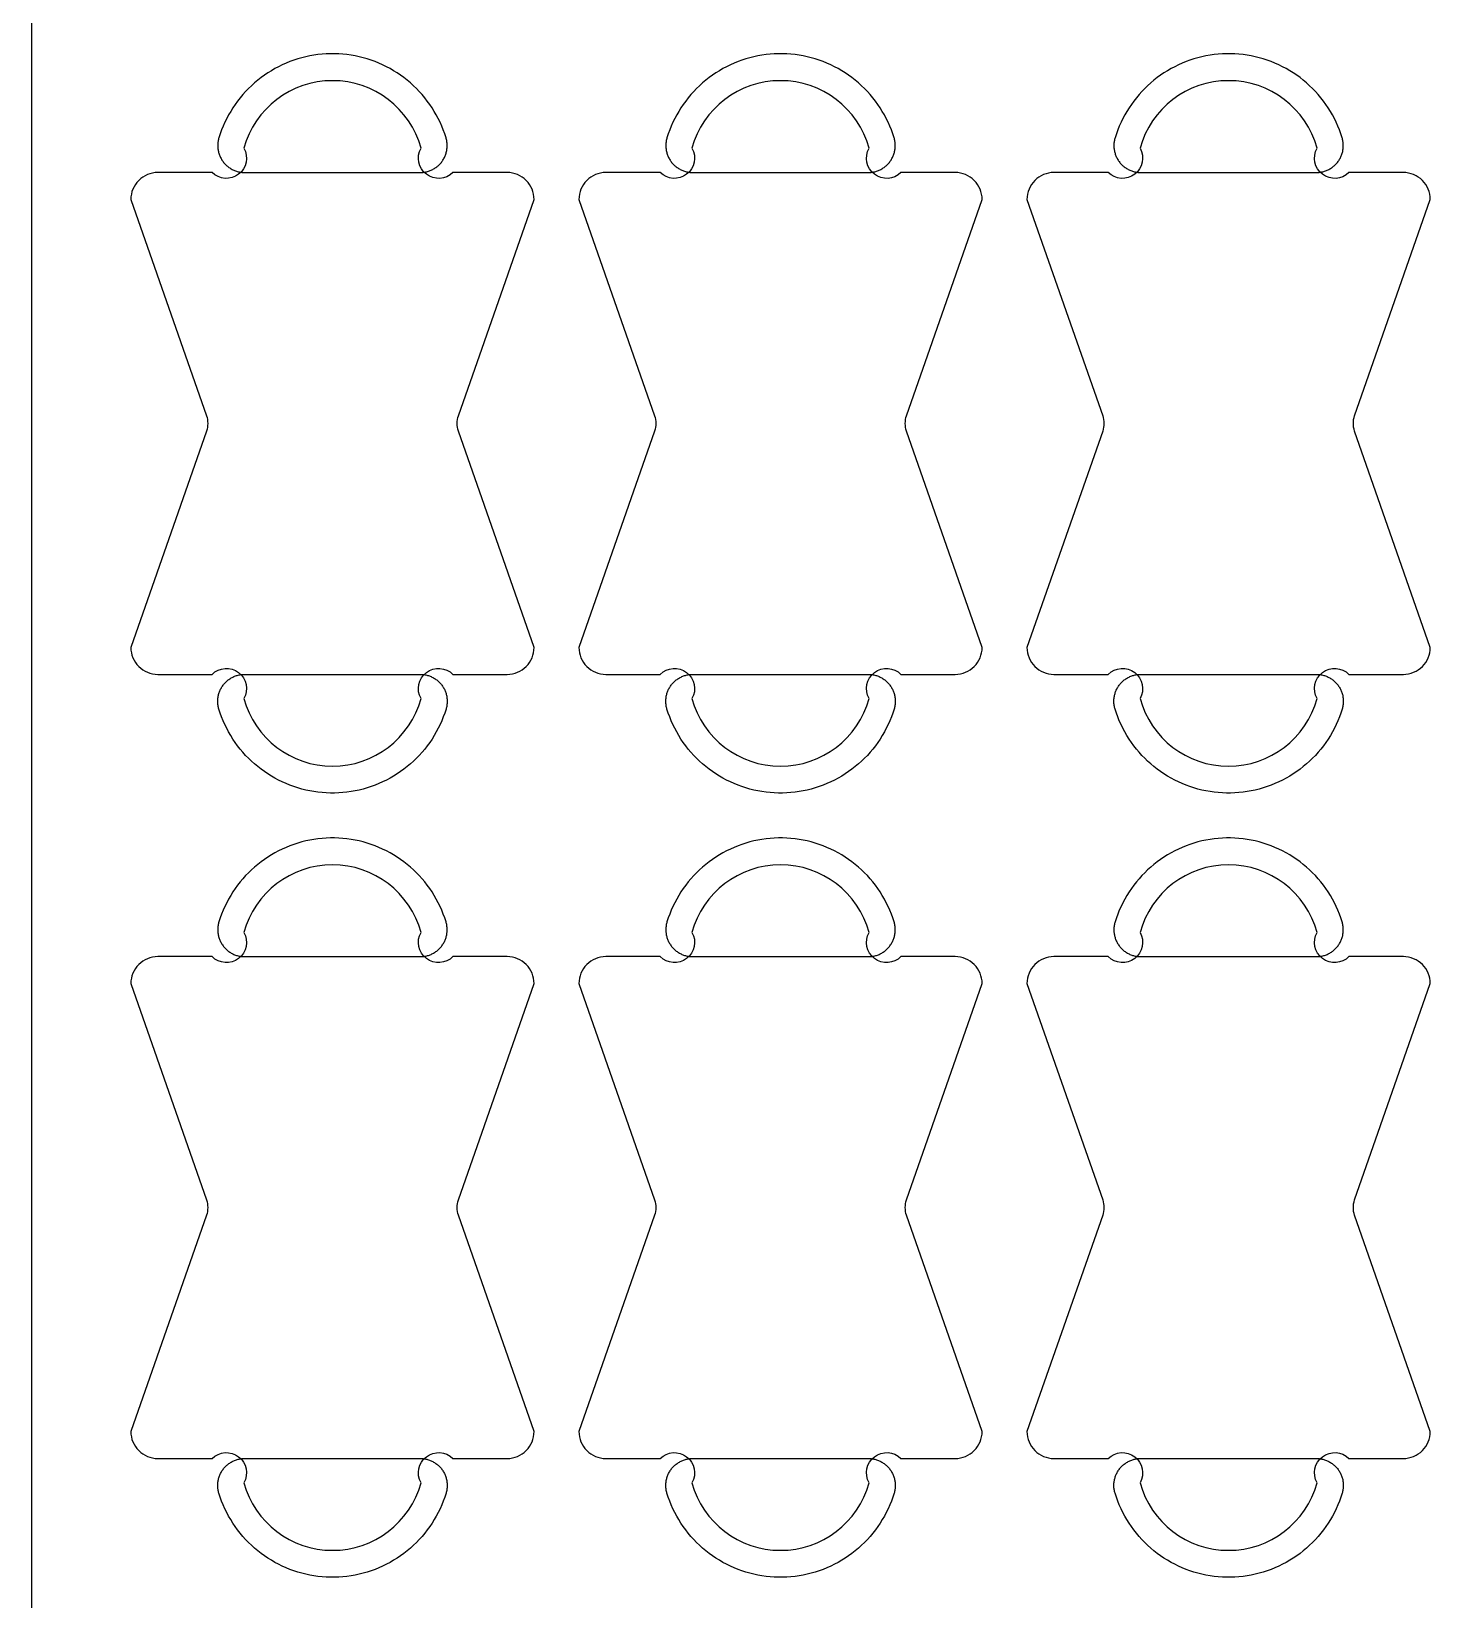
# Model space of a CAD drawing. Extents: x 0 to 2440, y -2 to 1220.
# Drawn here: x 0 to 317.2, y 522.5 to 872.5 of the extents above; entities that cross this region are included whole.
import ezdxf

# ---------------------------------------------------------------- set-up
doc = ezdxf.new("R2010")
doc.units = 0
for name, color, linetype in [('0_SHEET_SPRUCEPLY_2440X122', 1, 'CONTINUOUS'), ('4_ANYTOOL_CUTTHROUGH_OUTSI', 5, 'CONTINUOUS'), ('5_ANYTOOL_HALF_MILL_9MM_IN', 3, 'CONTINUOUS')]:
    doc.layers.add(name, color=color, linetype=linetype)

msp = doc.modelspace()

# ---------------------------------------------------------------- linework, layer by layer
at = {"layer": '0_SHEET_SPRUCEPLY_2440X122'}
msp.add_lwpolyline([(0, 1220), (0, 0), (2440, 0), (2440, 1220)], close=True, dxfattribs=at)
at = {"layer": '4_ANYTOOL_CUTTHROUGH_OUTSI'}
for points in [[(94.07, 729), (106.2, 729, 0.414214), (112.2, 735), (95.3, 783.28, -0.146089), (95.3, 786.72), (112.2, 835, 0.414214), (106.2, 841), (94.07, 841, -0.874623), (86.97, 846.41, 0.763104), (47.43, 846.41, -0.874623), (40.34, 841), (28.2, 841, 0.414214), (22.2, 835), (39.1, 786.72, -0.146089), (39.1, 783.28), (22.2, 735, 0.414214), (28.2, 729), (40.34, 729, -0.874623), (47.43, 723.59, 0.763104), (86.97, 723.59, -0.874623)], [(194.07, 729), (206.2, 729, 0.414214), (212.2, 735), (195.3, 783.28, -0.146089), (195.3, 786.72), (212.2, 835, 0.414214), (206.2, 841), (194.07, 841, -0.874623), (186.97, 846.41, 0.763104), (147.43, 846.41, -0.874623), (140.34, 841), (128.2, 841, 0.414214), (122.2, 835), (139.1, 786.72, -0.146089), (139.1, 783.28), (122.2, 735, 0.414214), (128.2, 729), (140.34, 729, -0.874623), (147.43, 723.59, 0.763104), (186.97, 723.59, -0.874623)], [(294.07, 729), (306.2, 729, 0.414214), (312.2, 735), (295.3, 783.28, -0.146089), (295.3, 786.72), (312.2, 835, 0.414214), (306.2, 841), (294.07, 841, -0.874623), (286.97, 846.41, 0.763104), (247.43, 846.41, -0.874623), (240.34, 841), (228.2, 841, 0.414214), (222.2, 835), (239.1, 786.72, -0.146089), (239.1, 783.28), (222.2, 735, 0.414214), (228.2, 729), (240.34, 729, -0.874623), (247.43, 723.59, 0.763104), (286.97, 723.59, -0.874623)], [(94.07, 554), (106.2, 554, 0.414214), (112.2, 560), (95.3, 608.28, -0.146089), (95.3, 611.72), (112.2, 660, 0.414214), (106.2, 666), (94.07, 666, -0.874623), (86.97, 671.41, 0.763104), (47.43, 671.41, -0.874623), (40.34, 666), (28.2, 666, 0.414214), (22.2, 660), (39.1, 611.72, -0.146089), (39.1, 608.28), (22.2, 560, 0.414214), (28.2, 554), (40.34, 554, -0.874623), (47.43, 548.59, 0.763104), (86.97, 548.59, -0.874623)], [(194.07, 554), (206.2, 554, 0.414214), (212.2, 560), (195.3, 608.28, -0.146089), (195.3, 611.72), (212.2, 660, 0.414214), (206.2, 666), (194.07, 666, -0.874623), (186.97, 671.41, 0.763104), (147.43, 671.41, -0.874623), (140.34, 666), (128.2, 666, 0.414214), (122.2, 660), (139.1, 611.72, -0.146089), (139.1, 608.28), (122.2, 560, 0.414214), (128.2, 554), (140.34, 554, -0.874623), (147.43, 548.59, 0.763104), (186.97, 548.59, -0.874623)], [(294.07, 554), (306.2, 554, 0.414214), (312.2, 560), (295.3, 608.28, -0.146089), (295.3, 611.72), (312.2, 660, 0.414214), (306.2, 666), (294.07, 666, -0.874623), (286.97, 671.41, 0.763104), (247.43, 671.41, -0.874623), (240.34, 666), (228.2, 666, 0.414214), (222.2, 660), (239.1, 611.72, -0.146089), (239.1, 608.28), (222.2, 560, 0.414214), (228.2, 554), (240.34, 554, -0.874623), (247.43, 548.59, 0.763104), (286.97, 548.59, -0.874623)]]:
    msp.add_lwpolyline(points, format="xyb", close=True, dxfattribs=at)
at = {"layer": '5_ANYTOOL_HALF_MILL_9MM_IN'}
for points in [[(41.86, 848.76), (41.8, 848.56), (41.75, 848.36), (41.71, 848.15), (41.67, 847.95), (41.65, 847.74), (41.62, 847.54), (41.61, 847.33), (41.6, 847.12), (41.6, 846.91), (41.61, 846.71), (41.62, 846.5), (41.64, 846.29), (41.67, 846.09), (41.7, 845.88), (41.75, 845.68), (41.8, 845.48), (41.85, 845.28), (41.91, 845.08), (41.98, 844.89), (42.06, 844.69), (42.14, 844.5), (42.23, 844.32), (42.33, 844.13), (42.43, 843.95), (42.54, 843.77), (42.66, 843.6), (42.78, 843.43), (42.9, 843.27), (43.03, 843.11), (43.17, 842.95), (43.31, 842.8), (43.46, 842.65), (43.61, 842.51), (43.77, 842.38), (43.93, 842.25), (44.1, 842.13), (44.27, 842.01), (44.45, 841.9), (44.62, 841.79), (44.81, 841.69), (44.99, 841.6), (45.18, 841.51), (45.37, 841.43), (45.57, 841.36), (45.76, 841.29), (45.96, 841.23), (46.16, 841.18), (46.36, 841.13), (46.57, 841.09), (46.77, 841.06), (46.98, 841.03), (47.18, 841.01), (47.39, 841), (47.6, 841), (86.8, 841), (87.01, 841), (87.22, 841.01), (87.43, 841.03), (87.63, 841.06), (87.84, 841.09), (88.04, 841.13), (88.24, 841.18), (88.44, 841.23), (88.64, 841.29), (88.84, 841.36), (89.03, 841.43), (89.22, 841.51), (89.41, 841.6), (89.6, 841.69), (89.78, 841.79), (89.96, 841.9), (90.13, 842.01), (90.3, 842.13), (90.47, 842.25), (90.63, 842.38), (90.79, 842.51), (90.94, 842.65), (91.09, 842.8), (91.23, 842.95), (91.37, 843.11), (91.5, 843.27), (91.63, 843.43), (91.75, 843.6), (91.86, 843.77), (91.97, 843.95), (92.07, 844.13), (92.17, 844.32), (92.26, 844.5), (92.34, 844.69), (92.42, 844.89), (92.49, 845.08), (92.55, 845.28), (92.61, 845.48), (92.66, 845.68), (92.7, 845.88), (92.73, 846.09), (92.76, 846.29), (92.78, 846.5), (92.8, 846.71), (92.8, 846.91), (92.8, 847.12), (92.79, 847.33), (92.78, 847.54), (92.76, 847.74), (92.73, 847.95), (92.69, 848.15), (92.65, 848.36), (92.6, 848.56), (92.54, 848.76), (92.26, 849.64), (91.94, 850.5), (91.59, 851.36), (91.22, 852.21), (90.81, 853.04), (90.38, 853.85), (89.91, 854.65), (89.42, 855.44), (88.91, 856.21), (88.36, 856.95), (87.79, 857.68), (87.2, 858.39), (86.58, 859.08), (85.94, 859.74), (85.27, 860.38), (84.58, 861), (83.87, 861.6), (83.15, 862.17), (82.4, 862.71), (81.63, 863.23), (80.85, 863.72), (80.05, 864.18), (79.23, 864.61), (78.4, 865.02), (77.55, 865.39), (76.7, 865.74), (75.83, 866.06), (74.95, 866.34), (74.06, 866.6), (73.16, 866.82), (72.26, 867.01), (71.35, 867.17), (70.43, 867.3), (69.51, 867.4), (68.59, 867.46), (67.66, 867.5), (66.74, 867.5), (65.81, 867.46), (64.89, 867.4), (63.97, 867.3), (63.06, 867.17), (62.15, 867.01), (61.24, 866.82), (60.34, 866.6), (59.46, 866.34), (58.58, 866.06), (57.71, 865.74), (56.85, 865.39), (56, 865.02), (55.17, 864.61), (54.36, 864.18), (53.56, 863.72), (52.77, 863.23), (52.01, 862.71), (51.26, 862.17), (50.53, 861.6), (49.82, 861), (49.13, 860.38), (48.47, 859.74), (47.82, 859.08), (47.21, 858.39), (46.61, 857.68), (46.04, 856.95), (45.5, 856.21), (44.98, 855.44), (44.49, 854.65), (44.03, 853.85), (43.59, 853.04), (43.19, 852.21), (42.81, 851.36), (42.46, 850.5), (42.15, 849.64)], [(141.86, 848.76), (141.8, 848.56), (141.75, 848.36), (141.71, 848.15), (141.67, 847.95), (141.65, 847.74), (141.62, 847.54), (141.61, 847.33), (141.6, 847.12), (141.6, 846.91), (141.61, 846.71), (141.62, 846.5), (141.64, 846.29), (141.67, 846.09), (141.7, 845.88), (141.75, 845.68), (141.8, 845.48), (141.85, 845.28), (141.91, 845.08), (141.98, 844.89), (142.06, 844.69), (142.14, 844.5), (142.23, 844.32), (142.33, 844.13), (142.43, 843.95), (142.54, 843.77), (142.66, 843.6), (142.78, 843.43), (142.9, 843.27), (143.03, 843.11), (143.17, 842.95), (143.31, 842.8), (143.46, 842.65), (143.61, 842.51), (143.77, 842.38), (143.93, 842.25), (144.1, 842.13), (144.27, 842.01), (144.45, 841.9), (144.62, 841.79), (144.81, 841.69), (144.99, 841.6), (145.18, 841.51), (145.37, 841.43), (145.57, 841.36), (145.76, 841.29), (145.96, 841.23), (146.16, 841.18), (146.36, 841.13), (146.57, 841.09), (146.77, 841.06), (146.98, 841.03), (147.18, 841.01), (147.39, 841), (147.6, 841), (186.8, 841), (187.01, 841), (187.22, 841.01), (187.43, 841.03), (187.63, 841.06), (187.84, 841.09), (188.04, 841.13), (188.24, 841.18), (188.44, 841.23), (188.64, 841.29), (188.84, 841.36), (189.03, 841.43), (189.22, 841.51), (189.41, 841.6), (189.6, 841.69), (189.78, 841.79), (189.96, 841.9), (190.13, 842.01), (190.3, 842.13), (190.47, 842.25), (190.63, 842.38), (190.79, 842.51), (190.94, 842.65), (191.09, 842.8), (191.23, 842.95), (191.37, 843.11), (191.5, 843.27), (191.63, 843.43), (191.75, 843.6), (191.86, 843.77), (191.97, 843.95), (192.07, 844.13), (192.17, 844.32), (192.26, 844.5), (192.34, 844.69), (192.42, 844.89), (192.49, 845.08), (192.55, 845.28), (192.61, 845.48), (192.66, 845.68), (192.7, 845.88), (192.73, 846.09), (192.76, 846.29), (192.78, 846.5), (192.8, 846.71), (192.8, 846.91), (192.8, 847.12), (192.79, 847.33), (192.78, 847.54), (192.76, 847.74), (192.73, 847.95), (192.69, 848.15), (192.65, 848.36), (192.6, 848.56), (192.54, 848.76), (192.26, 849.64), (191.94, 850.5), (191.59, 851.36), (191.22, 852.21), (190.81, 853.04), (190.38, 853.85), (189.91, 854.65), (189.42, 855.44), (188.91, 856.21), (188.36, 856.95), (187.79, 857.68), (187.2, 858.39), (186.58, 859.08), (185.94, 859.74), (185.27, 860.38), (184.58, 861), (183.87, 861.6), (183.15, 862.17), (182.4, 862.71), (181.63, 863.23), (180.85, 863.72), (180.05, 864.18), (179.23, 864.61), (178.4, 865.02), (177.55, 865.39), (176.7, 865.74), (175.83, 866.06), (174.95, 866.34), (174.06, 866.6), (173.16, 866.82), (172.26, 867.01), (171.35, 867.17), (170.43, 867.3), (169.51, 867.4), (168.59, 867.46), (167.66, 867.5), (166.74, 867.5), (165.81, 867.46), (164.89, 867.4), (163.97, 867.3), (163.06, 867.17), (162.15, 867.01), (161.24, 866.82), (160.34, 866.6), (159.46, 866.34), (158.58, 866.06), (157.71, 865.74), (156.85, 865.39), (156, 865.02), (155.17, 864.61), (154.36, 864.18), (153.56, 863.72), (152.77, 863.23), (152.01, 862.71), (151.26, 862.17), (150.53, 861.6), (149.82, 861), (149.13, 860.38), (148.47, 859.74), (147.82, 859.08), (147.21, 858.39), (146.61, 857.68), (146.04, 856.95), (145.5, 856.21), (144.98, 855.44), (144.49, 854.65), (144.03, 853.85), (143.59, 853.04), (143.19, 852.21), (142.81, 851.36), (142.46, 850.5), (142.15, 849.64)], [(241.86, 848.76), (241.8, 848.56), (241.75, 848.36), (241.71, 848.15), (241.67, 847.95), (241.65, 847.74), (241.62, 847.54), (241.61, 847.33), (241.6, 847.12), (241.6, 846.91), (241.61, 846.71), (241.62, 846.5), (241.64, 846.29), (241.67, 846.09), (241.7, 845.88), (241.75, 845.68), (241.8, 845.48), (241.85, 845.28), (241.91, 845.08), (241.98, 844.89), (242.06, 844.69), (242.14, 844.5), (242.23, 844.32), (242.33, 844.13), (242.43, 843.95), (242.54, 843.77), (242.66, 843.6), (242.78, 843.43), (242.9, 843.27), (243.03, 843.11), (243.17, 842.95), (243.31, 842.8), (243.46, 842.65), (243.61, 842.51), (243.77, 842.38), (243.93, 842.25), (244.1, 842.13), (244.27, 842.01), (244.45, 841.9), (244.62, 841.79), (244.81, 841.69), (244.99, 841.6), (245.18, 841.51), (245.37, 841.43), (245.57, 841.36), (245.76, 841.29), (245.96, 841.23), (246.16, 841.18), (246.36, 841.13), (246.57, 841.09), (246.77, 841.06), (246.98, 841.03), (247.18, 841.01), (247.39, 841), (247.6, 841), (286.8, 841), (287.01, 841), (287.22, 841.01), (287.43, 841.03), (287.63, 841.06), (287.84, 841.09), (288.04, 841.13), (288.24, 841.18), (288.44, 841.23), (288.64, 841.29), (288.84, 841.36), (289.03, 841.43), (289.22, 841.51), (289.41, 841.6), (289.6, 841.69), (289.78, 841.79), (289.96, 841.9), (290.13, 842.01), (290.3, 842.13), (290.47, 842.25), (290.63, 842.38), (290.79, 842.51), (290.94, 842.65), (291.09, 842.8), (291.23, 842.95), (291.37, 843.11), (291.5, 843.27), (291.63, 843.43), (291.75, 843.6), (291.86, 843.77), (291.97, 843.95), (292.07, 844.13), (292.17, 844.32), (292.26, 844.5), (292.34, 844.69), (292.42, 844.89), (292.49, 845.08), (292.55, 845.28), (292.61, 845.48), (292.66, 845.68), (292.7, 845.88), (292.73, 846.09), (292.76, 846.29), (292.78, 846.5), (292.8, 846.71), (292.8, 846.91), (292.8, 847.12), (292.79, 847.33), (292.78, 847.54), (292.76, 847.74), (292.73, 847.95), (292.69, 848.15), (292.65, 848.36), (292.6, 848.56), (292.54, 848.76), (292.26, 849.64), (291.94, 850.5), (291.59, 851.36), (291.22, 852.21), (290.81, 853.04), (290.38, 853.85), (289.91, 854.65), (289.42, 855.44), (288.91, 856.21), (288.36, 856.95), (287.79, 857.68), (287.2, 858.39), (286.58, 859.08), (285.94, 859.74), (285.27, 860.38), (284.58, 861), (283.87, 861.6), (283.15, 862.17), (282.4, 862.71), (281.63, 863.23), (280.85, 863.72), (280.05, 864.18), (279.23, 864.61), (278.4, 865.02), (277.55, 865.39), (276.7, 865.74), (275.83, 866.06), (274.95, 866.34), (274.06, 866.6), (273.16, 866.82), (272.26, 867.01), (271.35, 867.17), (270.43, 867.3), (269.51, 867.4), (268.59, 867.46), (267.66, 867.5), (266.74, 867.5), (265.81, 867.46), (264.89, 867.4), (263.97, 867.3), (263.06, 867.17), (262.15, 867.01), (261.24, 866.82), (260.34, 866.6), (259.46, 866.34), (258.58, 866.06), (257.71, 865.74), (256.85, 865.39), (256, 865.02), (255.17, 864.61), (254.36, 864.18), (253.56, 863.72), (252.77, 863.23), (252.01, 862.71), (251.26, 862.17), (250.53, 861.6), (249.82, 861), (249.13, 860.38), (248.47, 859.74), (247.82, 859.08), (247.21, 858.39), (246.61, 857.68), (246.04, 856.95), (245.5, 856.21), (244.98, 855.44), (244.49, 854.65), (244.03, 853.85), (243.59, 853.04), (243.19, 852.21), (242.81, 851.36), (242.46, 850.5), (242.15, 849.64)], [(41.86, 721.24), (41.8, 721.44), (41.75, 721.64), (41.71, 721.85), (41.67, 722.05), (41.65, 722.26), (41.62, 722.46), (41.61, 722.67), (41.6, 722.88), (41.6, 723.09), (41.61, 723.29), (41.62, 723.5), (41.64, 723.71), (41.67, 723.91), (41.7, 724.12), (41.75, 724.32), (41.8, 724.52), (41.85, 724.72), (41.91, 724.92), (41.98, 725.11), (42.06, 725.31), (42.14, 725.5), (42.23, 725.68), (42.33, 725.87), (42.43, 726.05), (42.54, 726.23), (42.66, 726.4), (42.78, 726.57), (42.9, 726.73), (43.03, 726.89), (43.17, 727.05), (43.31, 727.2), (43.46, 727.35), (43.61, 727.49), (43.77, 727.62), (43.93, 727.75), (44.1, 727.87), (44.27, 727.99), (44.45, 728.1), (44.62, 728.21), (44.81, 728.31), (44.99, 728.4), (45.18, 728.49), (45.37, 728.57), (45.57, 728.64), (45.76, 728.71), (45.96, 728.77), (46.16, 728.82), (46.36, 728.87), (46.57, 728.91), (46.77, 728.94), (46.98, 728.97), (47.18, 728.99), (47.39, 729), (47.6, 729), (86.8, 729), (87.01, 729), (87.22, 728.99), (87.43, 728.97), (87.63, 728.94), (87.84, 728.91), (88.04, 728.87), (88.24, 728.82), (88.44, 728.77), (88.64, 728.71), (88.84, 728.64), (89.03, 728.57), (89.22, 728.49), (89.41, 728.4), (89.6, 728.31), (89.78, 728.21), (89.96, 728.1), (90.13, 727.99), (90.3, 727.87), (90.47, 727.75), (90.63, 727.62), (90.79, 727.49), (90.94, 727.35), (91.09, 727.2), (91.23, 727.05), (91.37, 726.89), (91.5, 726.73), (91.63, 726.57), (91.75, 726.4), (91.86, 726.23), (91.97, 726.05), (92.07, 725.87), (92.17, 725.68), (92.26, 725.5), (92.34, 725.31), (92.42, 725.11), (92.49, 724.92), (92.55, 724.72), (92.61, 724.52), (92.66, 724.32), (92.7, 724.12), (92.73, 723.91), (92.76, 723.71), (92.78, 723.5), (92.8, 723.29), (92.8, 723.09), (92.8, 722.88), (92.79, 722.67), (92.78, 722.46), (92.76, 722.26), (92.73, 722.05), (92.69, 721.85), (92.65, 721.64), (92.6, 721.44), (92.54, 721.24), (92.26, 720.36), (91.94, 719.5), (91.59, 718.64), (91.22, 717.79), (90.81, 716.96), (90.38, 716.15), (89.91, 715.35), (89.42, 714.56), (88.91, 713.79), (88.36, 713.05), (87.79, 712.32), (87.2, 711.61), (86.58, 710.92), (85.94, 710.26), (85.27, 709.62), (84.58, 709), (83.87, 708.4), (83.15, 707.83), (82.4, 707.29), (81.63, 706.77), (80.85, 706.28), (80.05, 705.82), (79.23, 705.39), (78.4, 704.98), (77.55, 704.61), (76.7, 704.26), (75.83, 703.94), (74.95, 703.66), (74.06, 703.4), (73.16, 703.18), (72.26, 702.99), (71.35, 702.83), (70.43, 702.7), (69.51, 702.6), (68.59, 702.54), (67.66, 702.5), (66.74, 702.5), (65.81, 702.54), (64.89, 702.6), (63.97, 702.7), (63.06, 702.83), (62.15, 702.99), (61.24, 703.18), (60.34, 703.4), (59.46, 703.66), (58.58, 703.94), (57.71, 704.26), (56.85, 704.61), (56, 704.98), (55.17, 705.39), (54.36, 705.82), (53.56, 706.28), (52.77, 706.77), (52.01, 707.29), (51.26, 707.83), (50.53, 708.4), (49.82, 709), (49.13, 709.62), (48.47, 710.26), (47.82, 710.92), (47.21, 711.61), (46.61, 712.32), (46.04, 713.05), (45.5, 713.79), (44.98, 714.56), (44.49, 715.35), (44.03, 716.15), (43.59, 716.96), (43.19, 717.79), (42.81, 718.64), (42.46, 719.5), (42.15, 720.36)], [(141.86, 721.24), (141.8, 721.44), (141.75, 721.64), (141.71, 721.85), (141.67, 722.05), (141.65, 722.26), (141.62, 722.46), (141.61, 722.67), (141.6, 722.88), (141.6, 723.09), (141.61, 723.29), (141.62, 723.5), (141.64, 723.71), (141.67, 723.91), (141.7, 724.12), (141.75, 724.32), (141.8, 724.52), (141.85, 724.72), (141.91, 724.92), (141.98, 725.11), (142.06, 725.31), (142.14, 725.5), (142.23, 725.68), (142.33, 725.87), (142.43, 726.05), (142.54, 726.23), (142.66, 726.4), (142.78, 726.57), (142.9, 726.73), (143.03, 726.89), (143.17, 727.05), (143.31, 727.2), (143.46, 727.35), (143.61, 727.49), (143.77, 727.62), (143.93, 727.75), (144.1, 727.87), (144.27, 727.99), (144.45, 728.1), (144.62, 728.21), (144.81, 728.31), (144.99, 728.4), (145.18, 728.49), (145.37, 728.57), (145.57, 728.64), (145.76, 728.71), (145.96, 728.77), (146.16, 728.82), (146.36, 728.87), (146.57, 728.91), (146.77, 728.94), (146.98, 728.97), (147.18, 728.99), (147.39, 729), (147.6, 729), (186.8, 729), (187.01, 729), (187.22, 728.99), (187.43, 728.97), (187.63, 728.94), (187.84, 728.91), (188.04, 728.87), (188.24, 728.82), (188.44, 728.77), (188.64, 728.71), (188.84, 728.64), (189.03, 728.57), (189.22, 728.49), (189.41, 728.4), (189.6, 728.31), (189.78, 728.21), (189.96, 728.1), (190.13, 727.99), (190.3, 727.87), (190.47, 727.75), (190.63, 727.62), (190.79, 727.49), (190.94, 727.35), (191.09, 727.2), (191.23, 727.05), (191.37, 726.89), (191.5, 726.73), (191.63, 726.57), (191.75, 726.4), (191.86, 726.23), (191.97, 726.05), (192.07, 725.87), (192.17, 725.68), (192.26, 725.5), (192.34, 725.31), (192.42, 725.11), (192.49, 724.92), (192.55, 724.72), (192.61, 724.52), (192.66, 724.32), (192.7, 724.12), (192.73, 723.91), (192.76, 723.71), (192.78, 723.5), (192.8, 723.29), (192.8, 723.09), (192.8, 722.88), (192.79, 722.67), (192.78, 722.46), (192.76, 722.26), (192.73, 722.05), (192.69, 721.85), (192.65, 721.64), (192.6, 721.44), (192.54, 721.24), (192.26, 720.36), (191.94, 719.5), (191.59, 718.64), (191.22, 717.79), (190.81, 716.96), (190.38, 716.15), (189.91, 715.35), (189.42, 714.56), (188.91, 713.79), (188.36, 713.05), (187.79, 712.32), (187.2, 711.61), (186.58, 710.92), (185.94, 710.26), (185.27, 709.62), (184.58, 709), (183.87, 708.4), (183.15, 707.83), (182.4, 707.29), (181.63, 706.77), (180.85, 706.28), (180.05, 705.82), (179.23, 705.39), (178.4, 704.98), (177.55, 704.61), (176.7, 704.26), (175.83, 703.94), (174.95, 703.66), (174.06, 703.4), (173.16, 703.18), (172.26, 702.99), (171.35, 702.83), (170.43, 702.7), (169.51, 702.6), (168.59, 702.54), (167.66, 702.5), (166.74, 702.5), (165.81, 702.54), (164.89, 702.6), (163.97, 702.7), (163.06, 702.83), (162.15, 702.99), (161.24, 703.18), (160.34, 703.4), (159.46, 703.66), (158.58, 703.94), (157.71, 704.26), (156.85, 704.61), (156, 704.98), (155.17, 705.39), (154.36, 705.82), (153.56, 706.28), (152.77, 706.77), (152.01, 707.29), (151.26, 707.83), (150.53, 708.4), (149.82, 709), (149.13, 709.62), (148.47, 710.26), (147.82, 710.92), (147.21, 711.61), (146.61, 712.32), (146.04, 713.05), (145.5, 713.79), (144.98, 714.56), (144.49, 715.35), (144.03, 716.15), (143.59, 716.96), (143.19, 717.79), (142.81, 718.64), (142.46, 719.5), (142.15, 720.36)], [(241.86, 721.24), (241.8, 721.44), (241.75, 721.64), (241.71, 721.85), (241.67, 722.05), (241.65, 722.26), (241.62, 722.46), (241.61, 722.67), (241.6, 722.88), (241.6, 723.09), (241.61, 723.29), (241.62, 723.5), (241.64, 723.71), (241.67, 723.91), (241.7, 724.12), (241.75, 724.32), (241.8, 724.52), (241.85, 724.72), (241.91, 724.92), (241.98, 725.11), (242.06, 725.31), (242.14, 725.5), (242.23, 725.68), (242.33, 725.87), (242.43, 726.05), (242.54, 726.23), (242.66, 726.4), (242.78, 726.57), (242.9, 726.73), (243.03, 726.89), (243.17, 727.05), (243.31, 727.2), (243.46, 727.35), (243.61, 727.49), (243.77, 727.62), (243.93, 727.75), (244.1, 727.87), (244.27, 727.99), (244.45, 728.1), (244.62, 728.21), (244.81, 728.31), (244.99, 728.4), (245.18, 728.49), (245.37, 728.57), (245.57, 728.64), (245.76, 728.71), (245.96, 728.77), (246.16, 728.82), (246.36, 728.87), (246.57, 728.91), (246.77, 728.94), (246.98, 728.97), (247.18, 728.99), (247.39, 729), (247.6, 729), (286.8, 729), (287.01, 729), (287.22, 728.99), (287.43, 728.97), (287.63, 728.94), (287.84, 728.91), (288.04, 728.87), (288.24, 728.82), (288.44, 728.77), (288.64, 728.71), (288.84, 728.64), (289.03, 728.57), (289.22, 728.49), (289.41, 728.4), (289.6, 728.31), (289.78, 728.21), (289.96, 728.1), (290.13, 727.99), (290.3, 727.87), (290.47, 727.75), (290.63, 727.62), (290.79, 727.49), (290.94, 727.35), (291.09, 727.2), (291.23, 727.05), (291.37, 726.89), (291.5, 726.73), (291.63, 726.57), (291.75, 726.4), (291.86, 726.23), (291.97, 726.05), (292.07, 725.87), (292.17, 725.68), (292.26, 725.5), (292.34, 725.31), (292.42, 725.11), (292.49, 724.92), (292.55, 724.72), (292.61, 724.52), (292.66, 724.32), (292.7, 724.12), (292.73, 723.91), (292.76, 723.71), (292.78, 723.5), (292.8, 723.29), (292.8, 723.09), (292.8, 722.88), (292.79, 722.67), (292.78, 722.46), (292.76, 722.26), (292.73, 722.05), (292.69, 721.85), (292.65, 721.64), (292.6, 721.44), (292.54, 721.24), (292.26, 720.36), (291.94, 719.5), (291.59, 718.64), (291.22, 717.79), (290.81, 716.96), (290.38, 716.15), (289.91, 715.35), (289.42, 714.56), (288.91, 713.79), (288.36, 713.05), (287.79, 712.32), (287.2, 711.61), (286.58, 710.92), (285.94, 710.26), (285.27, 709.62), (284.58, 709), (283.87, 708.4), (283.15, 707.83), (282.4, 707.29), (281.63, 706.77), (280.85, 706.28), (280.05, 705.82), (279.23, 705.39), (278.4, 704.98), (277.55, 704.61), (276.7, 704.26), (275.83, 703.94), (274.95, 703.66), (274.06, 703.4), (273.16, 703.18), (272.26, 702.99), (271.35, 702.83), (270.43, 702.7), (269.51, 702.6), (268.59, 702.54), (267.66, 702.5), (266.74, 702.5), (265.81, 702.54), (264.89, 702.6), (263.97, 702.7), (263.06, 702.83), (262.15, 702.99), (261.24, 703.18), (260.34, 703.4), (259.46, 703.66), (258.58, 703.94), (257.71, 704.26), (256.85, 704.61), (256, 704.98), (255.17, 705.39), (254.36, 705.82), (253.56, 706.28), (252.77, 706.77), (252.01, 707.29), (251.26, 707.83), (250.53, 708.4), (249.82, 709), (249.13, 709.62), (248.47, 710.26), (247.82, 710.92), (247.21, 711.61), (246.61, 712.32), (246.04, 713.05), (245.5, 713.79), (244.98, 714.56), (244.49, 715.35), (244.03, 716.15), (243.59, 716.96), (243.19, 717.79), (242.81, 718.64), (242.46, 719.5), (242.15, 720.36)], [(41.86, 673.76), (41.8, 673.56), (41.75, 673.36), (41.71, 673.15), (41.67, 672.95), (41.65, 672.74), (41.62, 672.54), (41.61, 672.33), (41.6, 672.12), (41.6, 671.91), (41.61, 671.71), (41.62, 671.5), (41.64, 671.29), (41.67, 671.09), (41.7, 670.88), (41.75, 670.68), (41.8, 670.48), (41.85, 670.28), (41.91, 670.08), (41.98, 669.89), (42.06, 669.69), (42.14, 669.5), (42.23, 669.32), (42.33, 669.13), (42.43, 668.95), (42.54, 668.77), (42.66, 668.6), (42.78, 668.43), (42.9, 668.27), (43.03, 668.11), (43.17, 667.95), (43.31, 667.8), (43.46, 667.65), (43.61, 667.51), (43.77, 667.38), (43.93, 667.25), (44.1, 667.13), (44.27, 667.01), (44.45, 666.9), (44.62, 666.79), (44.81, 666.69), (44.99, 666.6), (45.18, 666.51), (45.37, 666.43), (45.57, 666.36), (45.76, 666.29), (45.96, 666.23), (46.16, 666.18), (46.36, 666.13), (46.57, 666.09), (46.77, 666.06), (46.98, 666.03), (47.18, 666.01), (47.39, 666), (47.6, 666), (86.8, 666), (87.01, 666), (87.22, 666.01), (87.43, 666.03), (87.63, 666.06), (87.84, 666.09), (88.04, 666.13), (88.24, 666.18), (88.44, 666.23), (88.64, 666.29), (88.84, 666.36), (89.03, 666.43), (89.22, 666.51), (89.41, 666.6), (89.6, 666.69), (89.78, 666.79), (89.96, 666.9), (90.13, 667.01), (90.3, 667.13), (90.47, 667.25), (90.63, 667.38), (90.79, 667.51), (90.94, 667.65), (91.09, 667.8), (91.23, 667.95), (91.37, 668.11), (91.5, 668.27), (91.63, 668.43), (91.75, 668.6), (91.86, 668.77), (91.97, 668.95), (92.07, 669.13), (92.17, 669.32), (92.26, 669.5), (92.34, 669.69), (92.42, 669.89), (92.49, 670.08), (92.55, 670.28), (92.61, 670.48), (92.66, 670.68), (92.7, 670.88), (92.73, 671.09), (92.76, 671.29), (92.78, 671.5), (92.8, 671.71), (92.8, 671.91), (92.8, 672.12), (92.79, 672.33), (92.78, 672.54), (92.76, 672.74), (92.73, 672.95), (92.69, 673.15), (92.65, 673.36), (92.6, 673.56), (92.54, 673.76), (92.26, 674.64), (91.94, 675.5), (91.59, 676.36), (91.22, 677.21), (90.81, 678.04), (90.38, 678.85), (89.91, 679.65), (89.42, 680.44), (88.91, 681.21), (88.36, 681.95), (87.79, 682.68), (87.2, 683.39), (86.58, 684.08), (85.94, 684.74), (85.27, 685.38), (84.58, 686), (83.87, 686.6), (83.15, 687.17), (82.4, 687.71), (81.63, 688.23), (80.85, 688.72), (80.05, 689.18), (79.23, 689.61), (78.4, 690.02), (77.55, 690.39), (76.7, 690.74), (75.83, 691.06), (74.95, 691.34), (74.06, 691.6), (73.16, 691.82), (72.26, 692.01), (71.35, 692.17), (70.43, 692.3), (69.51, 692.4), (68.59, 692.46), (67.66, 692.5), (66.74, 692.5), (65.81, 692.46), (64.89, 692.4), (63.97, 692.3), (63.06, 692.17), (62.15, 692.01), (61.24, 691.82), (60.34, 691.6), (59.46, 691.34), (58.58, 691.06), (57.71, 690.74), (56.85, 690.39), (56, 690.02), (55.17, 689.61), (54.36, 689.18), (53.56, 688.72), (52.77, 688.23), (52.01, 687.71), (51.26, 687.17), (50.53, 686.6), (49.82, 686), (49.13, 685.38), (48.47, 684.74), (47.82, 684.08), (47.21, 683.39), (46.61, 682.68), (46.04, 681.95), (45.5, 681.21), (44.98, 680.44), (44.49, 679.65), (44.03, 678.85), (43.59, 678.04), (43.19, 677.21), (42.81, 676.36), (42.46, 675.5), (42.15, 674.64)], [(141.86, 673.76), (141.8, 673.56), (141.75, 673.36), (141.71, 673.15), (141.67, 672.95), (141.65, 672.74), (141.62, 672.54), (141.61, 672.33), (141.6, 672.12), (141.6, 671.91), (141.61, 671.71), (141.62, 671.5), (141.64, 671.29), (141.67, 671.09), (141.7, 670.88), (141.75, 670.68), (141.8, 670.48), (141.85, 670.28), (141.91, 670.08), (141.98, 669.89), (142.06, 669.69), (142.14, 669.5), (142.23, 669.32), (142.33, 669.13), (142.43, 668.95), (142.54, 668.77), (142.66, 668.6), (142.78, 668.43), (142.9, 668.27), (143.03, 668.11), (143.17, 667.95), (143.31, 667.8), (143.46, 667.65), (143.61, 667.51), (143.77, 667.38), (143.93, 667.25), (144.1, 667.13), (144.27, 667.01), (144.45, 666.9), (144.62, 666.79), (144.81, 666.69), (144.99, 666.6), (145.18, 666.51), (145.37, 666.43), (145.57, 666.36), (145.76, 666.29), (145.96, 666.23), (146.16, 666.18), (146.36, 666.13), (146.57, 666.09), (146.77, 666.06), (146.98, 666.03), (147.18, 666.01), (147.39, 666), (147.6, 666), (186.8, 666), (187.01, 666), (187.22, 666.01), (187.43, 666.03), (187.63, 666.06), (187.84, 666.09), (188.04, 666.13), (188.24, 666.18), (188.44, 666.23), (188.64, 666.29), (188.84, 666.36), (189.03, 666.43), (189.22, 666.51), (189.41, 666.6), (189.6, 666.69), (189.78, 666.79), (189.96, 666.9), (190.13, 667.01), (190.3, 667.13), (190.47, 667.25), (190.63, 667.38), (190.79, 667.51), (190.94, 667.65), (191.09, 667.8), (191.23, 667.95), (191.37, 668.11), (191.5, 668.27), (191.63, 668.43), (191.75, 668.6), (191.86, 668.77), (191.97, 668.95), (192.07, 669.13), (192.17, 669.32), (192.26, 669.5), (192.34, 669.69), (192.42, 669.89), (192.49, 670.08), (192.55, 670.28), (192.61, 670.48), (192.66, 670.68), (192.7, 670.88), (192.73, 671.09), (192.76, 671.29), (192.78, 671.5), (192.8, 671.71), (192.8, 671.91), (192.8, 672.12), (192.79, 672.33), (192.78, 672.54), (192.76, 672.74), (192.73, 672.95), (192.69, 673.15), (192.65, 673.36), (192.6, 673.56), (192.54, 673.76), (192.26, 674.64), (191.94, 675.5), (191.59, 676.36), (191.22, 677.21), (190.81, 678.04), (190.38, 678.85), (189.91, 679.65), (189.42, 680.44), (188.91, 681.21), (188.36, 681.95), (187.79, 682.68), (187.2, 683.39), (186.58, 684.08), (185.94, 684.74), (185.27, 685.38), (184.58, 686), (183.87, 686.6), (183.15, 687.17), (182.4, 687.71), (181.63, 688.23), (180.85, 688.72), (180.05, 689.18), (179.23, 689.61), (178.4, 690.02), (177.55, 690.39), (176.7, 690.74), (175.83, 691.06), (174.95, 691.34), (174.06, 691.6), (173.16, 691.82), (172.26, 692.01), (171.35, 692.17), (170.43, 692.3), (169.51, 692.4), (168.59, 692.46), (167.66, 692.5), (166.74, 692.5), (165.81, 692.46), (164.89, 692.4), (163.97, 692.3), (163.06, 692.17), (162.15, 692.01), (161.24, 691.82), (160.34, 691.6), (159.46, 691.34), (158.58, 691.06), (157.71, 690.74), (156.85, 690.39), (156, 690.02), (155.17, 689.61), (154.36, 689.18), (153.56, 688.72), (152.77, 688.23), (152.01, 687.71), (151.26, 687.17), (150.53, 686.6), (149.82, 686), (149.13, 685.38), (148.47, 684.74), (147.82, 684.08), (147.21, 683.39), (146.61, 682.68), (146.04, 681.95), (145.5, 681.21), (144.98, 680.44), (144.49, 679.65), (144.03, 678.85), (143.59, 678.04), (143.19, 677.21), (142.81, 676.36), (142.46, 675.5), (142.15, 674.64)], [(241.86, 673.76), (241.8, 673.56), (241.75, 673.36), (241.71, 673.15), (241.67, 672.95), (241.65, 672.74), (241.62, 672.54), (241.61, 672.33), (241.6, 672.12), (241.6, 671.91), (241.61, 671.71), (241.62, 671.5), (241.64, 671.29), (241.67, 671.09), (241.7, 670.88), (241.75, 670.68), (241.8, 670.48), (241.85, 670.28), (241.91, 670.08), (241.98, 669.89), (242.06, 669.69), (242.14, 669.5), (242.23, 669.32), (242.33, 669.13), (242.43, 668.95), (242.54, 668.77), (242.66, 668.6), (242.78, 668.43), (242.9, 668.27), (243.03, 668.11), (243.17, 667.95), (243.31, 667.8), (243.46, 667.65), (243.61, 667.51), (243.77, 667.38), (243.93, 667.25), (244.1, 667.13), (244.27, 667.01), (244.45, 666.9), (244.62, 666.79), (244.81, 666.69), (244.99, 666.6), (245.18, 666.51), (245.37, 666.43), (245.57, 666.36), (245.76, 666.29), (245.96, 666.23), (246.16, 666.18), (246.36, 666.13), (246.57, 666.09), (246.77, 666.06), (246.98, 666.03), (247.18, 666.01), (247.39, 666), (247.6, 666), (286.8, 666), (287.01, 666), (287.22, 666.01), (287.43, 666.03), (287.63, 666.06), (287.84, 666.09), (288.04, 666.13), (288.24, 666.18), (288.44, 666.23), (288.64, 666.29), (288.84, 666.36), (289.03, 666.43), (289.22, 666.51), (289.41, 666.6), (289.6, 666.69), (289.78, 666.79), (289.96, 666.9), (290.13, 667.01), (290.3, 667.13), (290.47, 667.25), (290.63, 667.38), (290.79, 667.51), (290.94, 667.65), (291.09, 667.8), (291.23, 667.95), (291.37, 668.11), (291.5, 668.27), (291.63, 668.43), (291.75, 668.6), (291.86, 668.77), (291.97, 668.95), (292.07, 669.13), (292.17, 669.32), (292.26, 669.5), (292.34, 669.69), (292.42, 669.89), (292.49, 670.08), (292.55, 670.28), (292.61, 670.48), (292.66, 670.68), (292.7, 670.88), (292.73, 671.09), (292.76, 671.29), (292.78, 671.5), (292.8, 671.71), (292.8, 671.91), (292.8, 672.12), (292.79, 672.33), (292.78, 672.54), (292.76, 672.74), (292.73, 672.95), (292.69, 673.15), (292.65, 673.36), (292.6, 673.56), (292.54, 673.76), (292.26, 674.64), (291.94, 675.5), (291.59, 676.36), (291.22, 677.21), (290.81, 678.04), (290.38, 678.85), (289.91, 679.65), (289.42, 680.44), (288.91, 681.21), (288.36, 681.95), (287.79, 682.68), (287.2, 683.39), (286.58, 684.08), (285.94, 684.74), (285.27, 685.38), (284.58, 686), (283.87, 686.6), (283.15, 687.17), (282.4, 687.71), (281.63, 688.23), (280.85, 688.72), (280.05, 689.18), (279.23, 689.61), (278.4, 690.02), (277.55, 690.39), (276.7, 690.74), (275.83, 691.06), (274.95, 691.34), (274.06, 691.6), (273.16, 691.82), (272.26, 692.01), (271.35, 692.17), (270.43, 692.3), (269.51, 692.4), (268.59, 692.46), (267.66, 692.5), (266.74, 692.5), (265.81, 692.46), (264.89, 692.4), (263.97, 692.3), (263.06, 692.17), (262.15, 692.01), (261.24, 691.82), (260.34, 691.6), (259.46, 691.34), (258.58, 691.06), (257.71, 690.74), (256.85, 690.39), (256, 690.02), (255.17, 689.61), (254.36, 689.18), (253.56, 688.72), (252.77, 688.23), (252.01, 687.71), (251.26, 687.17), (250.53, 686.6), (249.82, 686), (249.13, 685.38), (248.47, 684.74), (247.82, 684.08), (247.21, 683.39), (246.61, 682.68), (246.04, 681.95), (245.5, 681.21), (244.98, 680.44), (244.49, 679.65), (244.03, 678.85), (243.59, 678.04), (243.19, 677.21), (242.81, 676.36), (242.46, 675.5), (242.15, 674.64)], [(41.86, 546.24), (41.8, 546.44), (41.75, 546.64), (41.71, 546.85), (41.67, 547.05), (41.65, 547.26), (41.62, 547.46), (41.61, 547.67), (41.6, 547.88), (41.6, 548.09), (41.61, 548.29), (41.62, 548.5), (41.64, 548.71), (41.67, 548.91), (41.7, 549.12), (41.75, 549.32), (41.8, 549.52), (41.85, 549.72), (41.91, 549.92), (41.98, 550.11), (42.06, 550.31), (42.14, 550.5), (42.23, 550.68), (42.33, 550.87), (42.43, 551.05), (42.54, 551.23), (42.66, 551.4), (42.78, 551.57), (42.9, 551.73), (43.03, 551.89), (43.17, 552.05), (43.31, 552.2), (43.46, 552.35), (43.61, 552.49), (43.77, 552.62), (43.93, 552.75), (44.1, 552.87), (44.27, 552.99), (44.45, 553.1), (44.62, 553.21), (44.81, 553.31), (44.99, 553.4), (45.18, 553.49), (45.37, 553.57), (45.57, 553.64), (45.76, 553.71), (45.96, 553.77), (46.16, 553.82), (46.36, 553.87), (46.57, 553.91), (46.77, 553.94), (46.98, 553.97), (47.18, 553.99), (47.39, 554), (47.6, 554), (86.8, 554), (87.01, 554), (87.22, 553.99), (87.43, 553.97), (87.63, 553.94), (87.84, 553.91), (88.04, 553.87), (88.24, 553.82), (88.44, 553.77), (88.64, 553.71), (88.84, 553.64), (89.03, 553.57), (89.22, 553.49), (89.41, 553.4), (89.6, 553.31), (89.78, 553.21), (89.96, 553.1), (90.13, 552.99), (90.3, 552.87), (90.47, 552.75), (90.63, 552.62), (90.79, 552.49), (90.94, 552.35), (91.09, 552.2), (91.23, 552.05), (91.37, 551.89), (91.5, 551.73), (91.63, 551.57), (91.75, 551.4), (91.86, 551.23), (91.97, 551.05), (92.07, 550.87), (92.17, 550.68), (92.26, 550.5), (92.34, 550.31), (92.42, 550.11), (92.49, 549.92), (92.55, 549.72), (92.61, 549.52), (92.66, 549.32), (92.7, 549.12), (92.73, 548.91), (92.76, 548.71), (92.78, 548.5), (92.8, 548.29), (92.8, 548.09), (92.8, 547.88), (92.79, 547.67), (92.78, 547.46), (92.76, 547.26), (92.73, 547.05), (92.69, 546.85), (92.65, 546.64), (92.6, 546.44), (92.54, 546.24), (92.26, 545.36), (91.94, 544.5), (91.59, 543.64), (91.22, 542.79), (90.81, 541.96), (90.38, 541.15), (89.91, 540.35), (89.42, 539.56), (88.91, 538.79), (88.36, 538.05), (87.79, 537.32), (87.2, 536.61), (86.58, 535.92), (85.94, 535.26), (85.27, 534.62), (84.58, 534), (83.87, 533.4), (83.15, 532.83), (82.4, 532.29), (81.63, 531.77), (80.85, 531.28), (80.05, 530.82), (79.23, 530.39), (78.4, 529.98), (77.55, 529.61), (76.7, 529.26), (75.83, 528.94), (74.95, 528.66), (74.06, 528.4), (73.16, 528.18), (72.26, 527.99), (71.35, 527.83), (70.43, 527.7), (69.51, 527.6), (68.59, 527.54), (67.66, 527.5), (66.74, 527.5), (65.81, 527.54), (64.89, 527.6), (63.97, 527.7), (63.06, 527.83), (62.15, 527.99), (61.24, 528.18), (60.34, 528.4), (59.46, 528.66), (58.58, 528.94), (57.71, 529.26), (56.85, 529.61), (56, 529.98), (55.17, 530.39), (54.36, 530.82), (53.56, 531.28), (52.77, 531.77), (52.01, 532.29), (51.26, 532.83), (50.53, 533.4), (49.82, 534), (49.13, 534.62), (48.47, 535.26), (47.82, 535.92), (47.21, 536.61), (46.61, 537.32), (46.04, 538.05), (45.5, 538.79), (44.98, 539.56), (44.49, 540.35), (44.03, 541.15), (43.59, 541.96), (43.19, 542.79), (42.81, 543.64), (42.46, 544.5), (42.15, 545.36)], [(141.86, 546.24), (141.8, 546.44), (141.75, 546.64), (141.71, 546.85), (141.67, 547.05), (141.65, 547.26), (141.62, 547.46), (141.61, 547.67), (141.6, 547.88), (141.6, 548.09), (141.61, 548.29), (141.62, 548.5), (141.64, 548.71), (141.67, 548.91), (141.7, 549.12), (141.75, 549.32), (141.8, 549.52), (141.85, 549.72), (141.91, 549.92), (141.98, 550.11), (142.06, 550.31), (142.14, 550.5), (142.23, 550.68), (142.33, 550.87), (142.43, 551.05), (142.54, 551.23), (142.66, 551.4), (142.78, 551.57), (142.9, 551.73), (143.03, 551.89), (143.17, 552.05), (143.31, 552.2), (143.46, 552.35), (143.61, 552.49), (143.77, 552.62), (143.93, 552.75), (144.1, 552.87), (144.27, 552.99), (144.45, 553.1), (144.62, 553.21), (144.81, 553.31), (144.99, 553.4), (145.18, 553.49), (145.37, 553.57), (145.57, 553.64), (145.76, 553.71), (145.96, 553.77), (146.16, 553.82), (146.36, 553.87), (146.57, 553.91), (146.77, 553.94), (146.98, 553.97), (147.18, 553.99), (147.39, 554), (147.6, 554), (186.8, 554), (187.01, 554), (187.22, 553.99), (187.43, 553.97), (187.63, 553.94), (187.84, 553.91), (188.04, 553.87), (188.24, 553.82), (188.44, 553.77), (188.64, 553.71), (188.84, 553.64), (189.03, 553.57), (189.22, 553.49), (189.41, 553.4), (189.6, 553.31), (189.78, 553.21), (189.96, 553.1), (190.13, 552.99), (190.3, 552.87), (190.47, 552.75), (190.63, 552.62), (190.79, 552.49), (190.94, 552.35), (191.09, 552.2), (191.23, 552.05), (191.37, 551.89), (191.5, 551.73), (191.63, 551.57), (191.75, 551.4), (191.86, 551.23), (191.97, 551.05), (192.07, 550.87), (192.17, 550.68), (192.26, 550.5), (192.34, 550.31), (192.42, 550.11), (192.49, 549.92), (192.55, 549.72), (192.61, 549.52), (192.66, 549.32), (192.7, 549.12), (192.73, 548.91), (192.76, 548.71), (192.78, 548.5), (192.8, 548.29), (192.8, 548.09), (192.8, 547.88), (192.79, 547.67), (192.78, 547.46), (192.76, 547.26), (192.73, 547.05), (192.69, 546.85), (192.65, 546.64), (192.6, 546.44), (192.54, 546.24), (192.26, 545.36), (191.94, 544.5), (191.59, 543.64), (191.22, 542.79), (190.81, 541.96), (190.38, 541.15), (189.91, 540.35), (189.42, 539.56), (188.91, 538.79), (188.36, 538.05), (187.79, 537.32), (187.2, 536.61), (186.58, 535.92), (185.94, 535.26), (185.27, 534.62), (184.58, 534), (183.87, 533.4), (183.15, 532.83), (182.4, 532.29), (181.63, 531.77), (180.85, 531.28), (180.05, 530.82), (179.23, 530.39), (178.4, 529.98), (177.55, 529.61), (176.7, 529.26), (175.83, 528.94), (174.95, 528.66), (174.06, 528.4), (173.16, 528.18), (172.26, 527.99), (171.35, 527.83), (170.43, 527.7), (169.51, 527.6), (168.59, 527.54), (167.66, 527.5), (166.74, 527.5), (165.81, 527.54), (164.89, 527.6), (163.97, 527.7), (163.06, 527.83), (162.15, 527.99), (161.24, 528.18), (160.34, 528.4), (159.46, 528.66), (158.58, 528.94), (157.71, 529.26), (156.85, 529.61), (156, 529.98), (155.17, 530.39), (154.36, 530.82), (153.56, 531.28), (152.77, 531.77), (152.01, 532.29), (151.26, 532.83), (150.53, 533.4), (149.82, 534), (149.13, 534.62), (148.47, 535.26), (147.82, 535.92), (147.21, 536.61), (146.61, 537.32), (146.04, 538.05), (145.5, 538.79), (144.98, 539.56), (144.49, 540.35), (144.03, 541.15), (143.59, 541.96), (143.19, 542.79), (142.81, 543.64), (142.46, 544.5), (142.15, 545.36)], [(241.86, 546.24), (241.8, 546.44), (241.75, 546.64), (241.71, 546.85), (241.67, 547.05), (241.65, 547.26), (241.62, 547.46), (241.61, 547.67), (241.6, 547.88), (241.6, 548.09), (241.61, 548.29), (241.62, 548.5), (241.64, 548.71), (241.67, 548.91), (241.7, 549.12), (241.75, 549.32), (241.8, 549.52), (241.85, 549.72), (241.91, 549.92), (241.98, 550.11), (242.06, 550.31), (242.14, 550.5), (242.23, 550.68), (242.33, 550.87), (242.43, 551.05), (242.54, 551.23), (242.66, 551.4), (242.78, 551.57), (242.9, 551.73), (243.03, 551.89), (243.17, 552.05), (243.31, 552.2), (243.46, 552.35), (243.61, 552.49), (243.77, 552.62), (243.93, 552.75), (244.1, 552.87), (244.27, 552.99), (244.45, 553.1), (244.62, 553.21), (244.81, 553.31), (244.99, 553.4), (245.18, 553.49), (245.37, 553.57), (245.57, 553.64), (245.76, 553.71), (245.96, 553.77), (246.16, 553.82), (246.36, 553.87), (246.57, 553.91), (246.77, 553.94), (246.98, 553.97), (247.18, 553.99), (247.39, 554), (247.6, 554), (286.8, 554), (287.01, 554), (287.22, 553.99), (287.43, 553.97), (287.63, 553.94), (287.84, 553.91), (288.04, 553.87), (288.24, 553.82), (288.44, 553.77), (288.64, 553.71), (288.84, 553.64), (289.03, 553.57), (289.22, 553.49), (289.41, 553.4), (289.6, 553.31), (289.78, 553.21), (289.96, 553.1), (290.13, 552.99), (290.3, 552.87), (290.47, 552.75), (290.63, 552.62), (290.79, 552.49), (290.94, 552.35), (291.09, 552.2), (291.23, 552.05), (291.37, 551.89), (291.5, 551.73), (291.63, 551.57), (291.75, 551.4), (291.86, 551.23), (291.97, 551.05), (292.07, 550.87), (292.17, 550.68), (292.26, 550.5), (292.34, 550.31), (292.42, 550.11), (292.49, 549.92), (292.55, 549.72), (292.61, 549.52), (292.66, 549.32), (292.7, 549.12), (292.73, 548.91), (292.76, 548.71), (292.78, 548.5), (292.8, 548.29), (292.8, 548.09), (292.8, 547.88), (292.79, 547.67), (292.78, 547.46), (292.76, 547.26), (292.73, 547.05), (292.69, 546.85), (292.65, 546.64), (292.6, 546.44), (292.54, 546.24), (292.26, 545.36), (291.94, 544.5), (291.59, 543.64), (291.22, 542.79), (290.81, 541.96), (290.38, 541.15), (289.91, 540.35), (289.42, 539.56), (288.91, 538.79), (288.36, 538.05), (287.79, 537.32), (287.2, 536.61), (286.58, 535.92), (285.94, 535.26), (285.27, 534.62), (284.58, 534), (283.87, 533.4), (283.15, 532.83), (282.4, 532.29), (281.63, 531.77), (280.85, 531.28), (280.05, 530.82), (279.23, 530.39), (278.4, 529.98), (277.55, 529.61), (276.7, 529.26), (275.83, 528.94), (274.95, 528.66), (274.06, 528.4), (273.16, 528.18), (272.26, 527.99), (271.35, 527.83), (270.43, 527.7), (269.51, 527.6), (268.59, 527.54), (267.66, 527.5), (266.74, 527.5), (265.81, 527.54), (264.89, 527.6), (263.97, 527.7), (263.06, 527.83), (262.15, 527.99), (261.24, 528.18), (260.34, 528.4), (259.46, 528.66), (258.58, 528.94), (257.71, 529.26), (256.85, 529.61), (256, 529.98), (255.17, 530.39), (254.36, 530.82), (253.56, 531.28), (252.77, 531.77), (252.01, 532.29), (251.26, 532.83), (250.53, 533.4), (249.82, 534), (249.13, 534.62), (248.47, 535.26), (247.82, 535.92), (247.21, 536.61), (246.61, 537.32), (246.04, 538.05), (245.5, 538.79), (244.98, 539.56), (244.49, 540.35), (244.03, 541.15), (243.59, 541.96), (243.19, 542.79), (242.81, 543.64), (242.46, 544.5), (242.15, 545.36)]]:
    msp.add_lwpolyline(points, close=True, dxfattribs=at)

doc.saveas('drawing.dxf')
